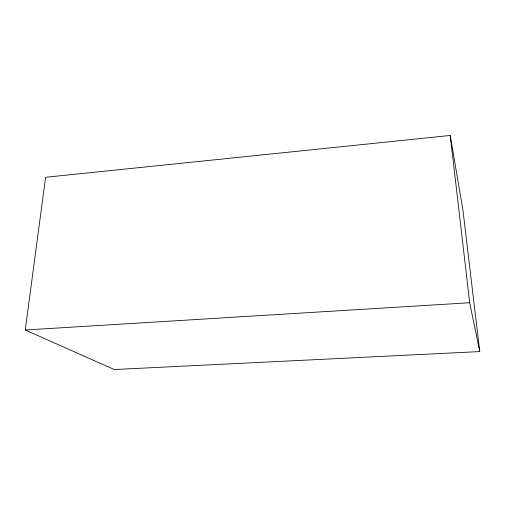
<?xml version="1.0" encoding="UTF-8"?>
<svg xmlns="http://www.w3.org/2000/svg" width="505" height="505" viewBox="0 0 505 505"><rect width="100%" height="100%" fill="white"/><g stroke="black" fill="none" stroke-linecap="round" stroke-linejoin="round"><path stroke-width="0.76" d="M25.25 329.999L45.601 177.28L450.226 135.466L463.06 211.014L479.75 351.587L114.25 369.534L25.25 329.999L469.688 302.735L479.75 351.587M450.226 135.466L469.688 302.735"/></g></svg>
